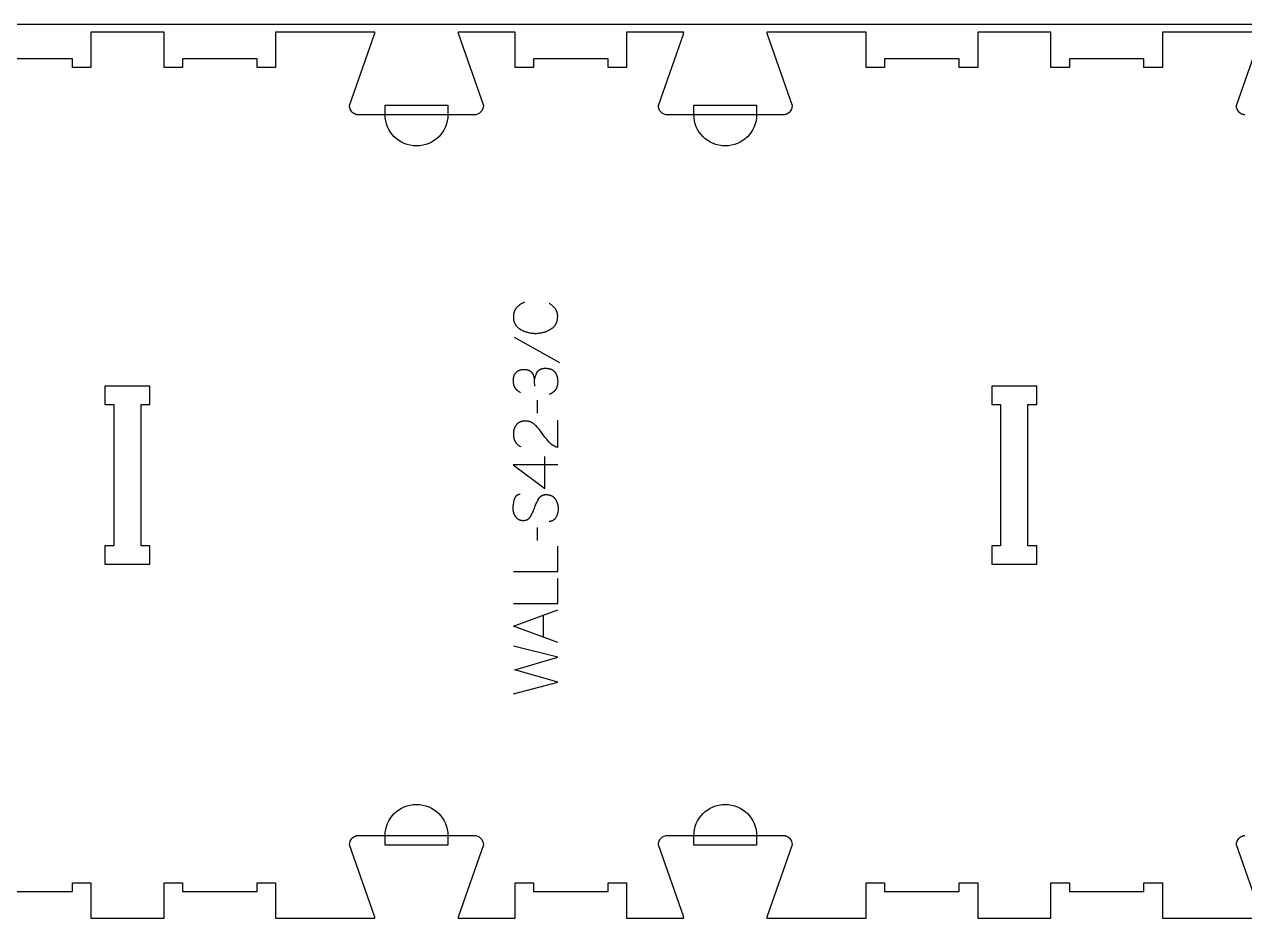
# Model space of a CAD drawing. Extents: x -13885 to -10701, y -19593 to -11999.
# Drawn here: x -12352 to -11527, y -14633 to -14023 of the extents above; entities that cross this region are included whole.
import ezdxf

# ---------------------------------------------------------------- set-up
doc = ezdxf.new("R2010")
doc.units = 0
for name, color, linetype in [('0_SHEET_SPRUCEPLY_2440X122', 1, 'CONTINUOUS'), ('1_ANYTOOL_1MMDEEP_LABELS_S', 2, 'CONTINUOUS'), ('3_ANYTOOL_CUTTHROUGH_INSID', 4, 'CONTINUOUS'), ('4_ANYTOOL_CUTTHROUGH_OUTSI', 5, 'CONTINUOUS'), ('5_ANYTOOL_HALF_MILL_9MM_IN', 3, 'CONTINUOUS')]:
    doc.layers.add(name, color=color, linetype=linetype)

msp = doc.modelspace()

# ---------------------------------------------------------------- linework, layer by layer
at = {"layer": '0_SHEET_SPRUCEPLY_2440X122'}
msp.add_lwpolyline([(-13513.11, -14023.28), (-13513.11, -15243.28), (-11073.11, -15243.28), (-11073.11, -14023.28)], close=True, dxfattribs=at)
at = {"layer": '1_ANYTOOL_1MMDEEP_LABELS_S'}
for points in [[(-12014.16, -14211.33), (-12014.56, -14211.49), (-12014.96, -14211.66), (-12015.34, -14211.84), (-12015.72, -14212.03), (-12016.09, -14212.23), (-12016.44, -14212.44), (-12016.79, -14212.65), (-12017.13, -14212.88), (-12017.47, -14213.12), (-12017.79, -14213.37), (-12018.1, -14213.63), (-12018.41, -14213.9), (-12018.7, -14214.18), (-12018.99, -14214.47), (-12019.27, -14214.77), (-12019.54, -14215.08), (-12019.67, -14215.23), (-12019.8, -14215.39), (-12019.92, -14215.55), (-12020.04, -14215.72), (-12020.15, -14215.89), (-12020.26, -14216.05), (-12020.37, -14216.22), (-12020.47, -14216.4), (-12020.56, -14216.57), (-12020.66, -14216.75), (-12020.75, -14216.93), (-12020.83, -14217.11), (-12020.91, -14217.29), (-12020.99, -14217.48), (-12021.06, -14217.67), (-12021.13, -14217.86), (-12021.19, -14218.05), (-12021.25, -14218.24), (-12021.31, -14218.44), (-12021.36, -14218.64), (-12021.41, -14218.84), (-12021.45, -14219.04), (-12021.49, -14219.24), (-12021.53, -14219.45), (-12021.56, -14219.66), (-12021.59, -14219.87), (-12021.61, -14220.08), (-12021.63, -14220.3), (-12021.64, -14220.52), (-12021.65, -14220.74), (-12021.66, -14220.96), (-12021.66, -14221.18), (-12021.66, -14221.53), (-12021.64, -14221.86), (-12021.62, -14222.19), (-12021.59, -14222.52), (-12021.55, -14222.84), (-12021.5, -14223.16), (-12021.44, -14223.47), (-12021.37, -14223.78), (-12021.29, -14224.08), (-12021.2, -14224.37), (-12021.11, -14224.66), (-12021, -14224.95), (-12020.89, -14225.23), (-12020.83, -14225.36), (-12020.76, -14225.5), (-12020.7, -14225.63), (-12020.63, -14225.77), (-12020.56, -14225.9), (-12020.49, -14226.03), (-12020.41, -14226.16), (-12020.34, -14226.29), (-12020.26, -14226.42), (-12020.18, -14226.54), (-12020.09, -14226.67), (-12020.01, -14226.79), (-12019.92, -14226.91), (-12019.83, -14227.03), (-12019.64, -14227.27), (-12019.44, -14227.5), (-12019.24, -14227.72), (-12019.02, -14227.94), (-12018.8, -14228.16), (-12018.56, -14228.37), (-12018.32, -14228.57), (-12018.07, -14228.77), (-12017.81, -14228.97), (-12017.54, -14229.16), (-12017.26, -14229.34), (-12016.97, -14229.52), (-12016.38, -14229.86), (-12015.78, -14230.18), (-12015.18, -14230.47), (-12014.56, -14230.75), (-12013.94, -14231), (-12013.32, -14231.23), (-12012.69, -14231.44), (-12012.04, -14231.62), (-12011.4, -14231.79), (-12010.74, -14231.93), (-12010.08, -14232.05), (-12009.41, -14232.15), (-12008.73, -14232.23), (-12008.05, -14232.28), (-12007.36, -14232.31), (-12006.66, -14232.33), (-12005.96, -14232.31), (-12005.27, -14232.28), (-12004.59, -14232.22), (-12003.91, -14232.15), (-12003.24, -14232.05), (-12002.58, -14231.92), (-12001.92, -14231.78), (-12001.6, -14231.7), (-12001.28, -14231.61), (-12000.96, -14231.52), (-12000.64, -14231.42), (-12000.32, -14231.32), (-12000, -14231.21), (-11999.69, -14231.1), (-11999.38, -14230.98), (-11998.76, -14230.72), (-11998.15, -14230.44), (-11997.54, -14230.14), (-11996.94, -14229.82), (-11996.35, -14229.48), (-11996.06, -14229.29), (-11995.79, -14229.11), (-11995.51, -14228.91), (-11995.25, -14228.72), (-11995, -14228.51), (-11994.76, -14228.3), (-11994.52, -14228.09), (-11994.3, -14227.87), (-11994.09, -14227.64), (-11993.88, -14227.41), (-11993.68, -14227.17), (-11993.59, -14227.05), (-11993.49, -14226.92), (-11993.4, -14226.8), (-11993.32, -14226.67), (-11993.23, -14226.55), (-11993.15, -14226.42), (-11993.06, -14226.29), (-11992.99, -14226.16), (-11992.91, -14226.03), (-11992.83, -14225.89), (-11992.76, -14225.76), (-11992.69, -14225.62), (-11992.56, -14225.34), (-11992.44, -14225.06), (-11992.32, -14224.77), (-11992.22, -14224.47), (-11992.12, -14224.17), (-11992.03, -14223.86), (-11991.95, -14223.55), (-11991.89, -14223.23), (-11991.83, -14222.91), (-11991.78, -14222.58), (-11991.73, -14222.24), (-11991.7, -14221.9), (-11991.68, -14221.55), (-11991.67, -14221.2), (-11991.66, -14220.84), (-11991.67, -14220.46), (-11991.69, -14220.08), (-11991.7, -14219.9), (-11991.72, -14219.72), (-11991.74, -14219.53), (-11991.76, -14219.36), (-11991.79, -14219.18), (-11991.82, -14219), (-11991.85, -14218.83), (-11991.89, -14218.66), (-11991.93, -14218.49), (-11991.97, -14218.32), (-11992.02, -14218.15), (-11992.07, -14217.99), (-11992.12, -14217.83), (-11992.18, -14217.67), (-11992.23, -14217.51), (-11992.3, -14217.35), (-11992.36, -14217.2), (-11992.43, -14217.04), (-11992.5, -14216.89), (-11992.58, -14216.74), (-11992.65, -14216.59), (-11992.74, -14216.45), (-11992.82, -14216.3), (-11992.91, -14216.16), (-11993, -14216.02), (-11993.09, -14215.88), (-11993.19, -14215.75), (-11993.29, -14215.61), (-11993.5, -14215.35), (-11993.71, -14215.09), (-11993.93, -14214.83), (-11994.16, -14214.58), (-11994.4, -14214.34), (-11994.64, -14214.1), (-11994.89, -14213.87), (-11995.15, -14213.64), (-11995.42, -14213.42), (-11995.69, -14213.2), (-11995.97, -14212.99), (-11996.26, -14212.78), (-11996.56, -14212.58), (-11996.86, -14212.39), (-11997.17, -14212.2), (-11997.49, -14212.01)], [(-12021.19, -14234.94), (-11990.42, -14252.13)], [(-12016.73, -14272.48), (-12017.04, -14272.32), (-12017.33, -14272.16), (-12017.61, -14271.99), (-12017.89, -14271.81), (-12018.15, -14271.63), (-12018.41, -14271.44), (-12018.65, -14271.24), (-12018.77, -14271.14), (-12018.89, -14271.04), (-12019, -14270.93), (-12019.11, -14270.83), (-12019.22, -14270.72), (-12019.33, -14270.61), (-12019.44, -14270.5), (-12019.54, -14270.39), (-12019.64, -14270.28), (-12019.74, -14270.17), (-12019.83, -14270.05), (-12019.92, -14269.93), (-12020.01, -14269.81), (-12020.1, -14269.69), (-12020.19, -14269.57), (-12020.27, -14269.45), (-12020.35, -14269.32), (-12020.43, -14269.19), (-12020.5, -14269.06), (-12020.58, -14268.93), (-12020.65, -14268.8), (-12020.72, -14268.67), (-12020.78, -14268.53), (-12020.85, -14268.4), (-12020.91, -14268.26), (-12020.97, -14268.12), (-12021.02, -14267.98), (-12021.08, -14267.84), (-12021.13, -14267.69), (-12021.18, -14267.55), (-12021.23, -14267.4), (-12021.27, -14267.25), (-12021.35, -14266.95), (-12021.42, -14266.64), (-12021.49, -14266.32), (-12021.54, -14266), (-12021.58, -14265.67), (-12021.62, -14265.34), (-12021.64, -14265), (-12021.66, -14264.65), (-12021.66, -14264.3), (-12021.66, -14264.09), (-12021.65, -14263.88), (-12021.64, -14263.67), (-12021.63, -14263.47), (-12021.61, -14263.27), (-12021.59, -14263.07), (-12021.57, -14262.88), (-12021.54, -14262.68), (-12021.51, -14262.49), (-12021.48, -14262.3), (-12021.44, -14262.12), (-12021.4, -14261.94), (-12021.35, -14261.75), (-12021.3, -14261.58), (-12021.25, -14261.4), (-12021.19, -14261.23), (-12021.13, -14261.06), (-12021.06, -14260.89), (-12021, -14260.72), (-12020.92, -14260.56), (-12020.85, -14260.4), (-12020.77, -14260.24), (-12020.69, -14260.08), (-12020.6, -14259.93), (-12020.51, -14259.78), (-12020.42, -14259.63), (-12020.32, -14259.48), (-12020.22, -14259.34), (-12020.11, -14259.2), (-12020, -14259.06), (-12019.89, -14258.92), (-12019.78, -14258.79), (-12019.66, -14258.66), (-12019.53, -14258.53), (-12019.41, -14258.41), (-12019.28, -14258.29), (-12019.15, -14258.18), (-12019.01, -14258.07), (-12018.87, -14257.96), (-12018.73, -14257.86), (-12018.59, -14257.77), (-12018.44, -14257.67), (-12018.29, -14257.59), (-12018.14, -14257.5), (-12017.98, -14257.42), (-12017.82, -14257.35), (-12017.66, -14257.28), (-12017.49, -14257.21), (-12017.32, -14257.15), (-12017.15, -14257.09), (-12016.98, -14257.03), (-12016.8, -14256.98), (-12016.62, -14256.94), (-12016.43, -14256.9), (-12016.25, -14256.86), (-12016.05, -14256.82), (-12015.86, -14256.8), (-12015.66, -14256.77), (-12015.46, -14256.75), (-12015.26, -14256.73), (-12015.05, -14256.72), (-12014.85, -14256.71), (-12014.63, -14256.71), (-12014.07, -14256.72), (-12013.74, -14256.73), (-12013.42, -14256.75), (-12013.11, -14256.78), (-12012.81, -14256.82), (-12012.66, -14256.85), (-12012.52, -14256.87), (-12012.37, -14256.9), (-12012.23, -14256.93), (-12012.1, -14256.97), (-12011.96, -14257), (-12011.83, -14257.04), (-12011.7, -14257.08), (-12011.58, -14257.12), (-12011.45, -14257.16), (-12011.33, -14257.21), (-12011.22, -14257.26), (-12011.1, -14257.31), (-12010.99, -14257.36), (-12010.88, -14257.42), (-12010.77, -14257.47), (-12010.66, -14257.53), (-12010.56, -14257.6), (-12010.46, -14257.66), (-12010.36, -14257.73), (-12010.27, -14257.8), (-12010.17, -14257.87), (-12010, -14258.01), (-12009.82, -14258.17), (-12009.66, -14258.32), (-12009.5, -14258.48), (-12009.42, -14258.56), (-12009.35, -14258.65), (-12009.27, -14258.73), (-12009.2, -14258.81), (-12009.13, -14258.9), (-12009.06, -14258.99), (-12009, -14259.08), (-12008.93, -14259.16), (-12008.87, -14259.25), (-12008.81, -14259.35), (-12008.75, -14259.44), (-12008.69, -14259.53), (-12008.63, -14259.63), (-12008.58, -14259.72), (-12008.52, -14259.82), (-12008.47, -14259.92), (-12008.42, -14260.02), (-12008.37, -14260.12), (-12008.33, -14260.22), (-12008.28, -14260.32), (-12008.24, -14260.42), (-12008.2, -14260.53), (-12008.12, -14260.74), (-12008.05, -14260.95), (-12007.98, -14261.17), (-12007.91, -14261.39), (-12007.85, -14261.61), (-12007.8, -14261.84), (-12007.75, -14262.06), (-12007.7, -14262.29), (-12007.66, -14262.52), (-12007.62, -14262.76), (-12007.59, -14262.99), (-12007.56, -14263.23), (-12007.53, -14263.47), (-12007.51, -14263.71), (-12007.49, -14263.95), (-12007.48, -14264.2), (-12007.47, -14264.45), (-12007.43, -14268.15)], [(-12007.43, -14265.37), (-12007.41, -14264.93), (-12007.37, -14264.5), (-12007.32, -14264.07), (-12007.26, -14263.65), (-12007.19, -14263.23), (-12007.11, -14262.81), (-12007.02, -14262.4), (-12006.91, -14261.99), (-12006.8, -14261.59), (-12006.67, -14261.19), (-12006.54, -14260.8), (-12006.39, -14260.41), (-12006.23, -14260.03), (-12006.07, -14259.64), (-12005.89, -14259.27), (-12005.7, -14258.9), (-12005.6, -14258.71), (-12005.49, -14258.54), (-12005.44, -14258.45), (-12005.38, -14258.37), (-12005.32, -14258.28), (-12005.27, -14258.2), (-12005.21, -14258.12), (-12005.15, -14258.04), (-12005.09, -14257.97), (-12005.02, -14257.89), (-12004.96, -14257.82), (-12004.89, -14257.74), (-12004.83, -14257.67), (-12004.76, -14257.6), (-12004.69, -14257.53), (-12004.62, -14257.47), (-12004.55, -14257.4), (-12004.48, -14257.34), (-12004.4, -14257.27), (-12004.33, -14257.21), (-12004.25, -14257.15), (-12004.18, -14257.09), (-12004.1, -14257.04), (-12004.02, -14256.98), (-12003.94, -14256.93), (-12003.86, -14256.88), (-12003.77, -14256.82), (-12003.69, -14256.77), (-12003.6, -14256.73), (-12003.52, -14256.68), (-12003.43, -14256.63), (-12003.34, -14256.59), (-12003.25, -14256.55), (-12003.16, -14256.51), (-12003.06, -14256.47), (-12002.97, -14256.43), (-12002.78, -14256.36), (-12002.58, -14256.29), (-12002.38, -14256.23), (-12002.17, -14256.17), (-12001.96, -14256.12), (-12001.75, -14256.08), (-12001.53, -14256.04), (-12001.3, -14256.01), (-12001.07, -14255.99), (-12000.84, -14255.97), (-12000.6, -14255.95), (-12000.35, -14255.94), (-12000.1, -14255.94), (-11999.82, -14255.94), (-11999.55, -14255.95), (-11999.28, -14255.96), (-11999.02, -14255.98), (-11998.76, -14256), (-11998.5, -14256.03), (-11998.26, -14256.06), (-11998.01, -14256.09), (-11997.77, -14256.14), (-11997.54, -14256.18), (-11997.31, -14256.23), (-11997.08, -14256.29), (-11996.86, -14256.35), (-11996.65, -14256.42), (-11996.44, -14256.49), (-11996.24, -14256.56), (-11996.04, -14256.64), (-11995.84, -14256.73), (-11995.65, -14256.82), (-11995.47, -14256.91), (-11995.29, -14257.01), (-11995.11, -14257.11), (-11994.94, -14257.22), (-11994.78, -14257.34), (-11994.62, -14257.46), (-11994.46, -14257.58), (-11994.31, -14257.71), (-11994.24, -14257.78), (-11994.16, -14257.84), (-11994.09, -14257.91), (-11994.02, -14257.98), (-11993.96, -14258.05), (-11993.89, -14258.12), (-11993.82, -14258.2), (-11993.76, -14258.27), (-11993.63, -14258.43), (-11993.51, -14258.58), (-11993.39, -14258.74), (-11993.28, -14258.91), (-11993.17, -14259.07), (-11993.06, -14259.25), (-11992.96, -14259.42), (-11992.86, -14259.6), (-11992.77, -14259.78), (-11992.68, -14259.97), (-11992.59, -14260.15), (-11992.51, -14260.35), (-11992.43, -14260.54), (-11992.36, -14260.74), (-11992.28, -14260.94), (-11992.22, -14261.15), (-11992.15, -14261.36), (-11992.09, -14261.57), (-11992.04, -14261.79), (-11991.99, -14262.01), (-11991.94, -14262.24), (-11991.89, -14262.46), (-11991.85, -14262.69), (-11991.82, -14262.93), (-11991.78, -14263.17), (-11991.73, -14263.65), (-11991.69, -14264.15), (-11991.67, -14264.67), (-11991.66, -14265.2), (-11991.67, -14265.58), (-11991.68, -14265.95), (-11991.71, -14266.32), (-11991.75, -14266.68), (-11991.8, -14267.03), (-11991.83, -14267.2), (-11991.86, -14267.37), (-11991.9, -14267.54), (-11991.93, -14267.71), (-11991.97, -14267.87), (-11992.02, -14268.04), (-11992.06, -14268.2), (-11992.11, -14268.36), (-11992.16, -14268.51), (-11992.22, -14268.67), (-11992.27, -14268.82), (-11992.33, -14268.97), (-11992.4, -14269.12), (-11992.46, -14269.27), (-11992.53, -14269.42), (-11992.6, -14269.56), (-11992.68, -14269.7), (-11992.75, -14269.84), (-11992.83, -14269.98), (-11992.91, -14270.12), (-11993, -14270.25), (-11993.09, -14270.38), (-11993.18, -14270.51), (-11993.27, -14270.64), (-11993.37, -14270.77), (-11993.46, -14270.89), (-11993.57, -14271.01), (-11993.67, -14271.14), (-11993.78, -14271.25), (-11993.89, -14271.37), (-11994, -14271.49), (-11994.12, -14271.6), (-11994.23, -14271.71), (-11994.35, -14271.82), (-11994.48, -14271.93), (-11994.61, -14272.03), (-11994.73, -14272.13), (-11994.87, -14272.24), (-11995, -14272.34), (-11995.14, -14272.43), (-11995.28, -14272.53), (-11995.42, -14272.62), (-11995.57, -14272.71), (-11995.72, -14272.8), (-11996.02, -14272.98), (-11996.34, -14273.14), (-11996.67, -14273.3), (-11997.01, -14273.45), (-11997.36, -14273.6)], [(-12005.55, -14277.45), (-12005.46, -14286.24)], [(-11991.7, -14291.17), (-11991.75, -14309.47), (-11992.2, -14309.32), (-11992.43, -14309.24), (-11992.65, -14309.16), (-11992.87, -14309.08), (-11993.09, -14308.99), (-11993.3, -14308.89), (-11993.51, -14308.8), (-11993.72, -14308.7), (-11993.93, -14308.59), (-11994.14, -14308.49), (-11994.34, -14308.38), (-11994.54, -14308.26), (-11994.74, -14308.14), (-11994.93, -14308.02), (-11995.13, -14307.9), (-11995.32, -14307.77), (-11995.51, -14307.64), (-11995.69, -14307.5), (-11995.88, -14307.36), (-11996.06, -14307.22), (-11996.24, -14307.07), (-11996.41, -14306.93), (-11996.59, -14306.77), (-11996.76, -14306.62), (-11996.93, -14306.45), (-11997.1, -14306.29), (-11997.26, -14306.12), (-11997.42, -14305.95), (-11997.58, -14305.78), (-11997.9, -14305.42), (-11999.11, -14303.94), (-12000.3, -14302.45), (-12001.46, -14300.94), (-12002.59, -14299.42), (-12003.15, -14298.66), (-12003.72, -14297.93), (-12004.3, -14297.22), (-12004.88, -14296.53), (-12005.48, -14295.86), (-12006.08, -14295.22), (-12006.69, -14294.6), (-12007.3, -14294), (-12007.46, -14293.85), (-12007.62, -14293.71), (-12007.78, -14293.58), (-12007.94, -14293.44), (-12008.11, -14293.32), (-12008.28, -14293.2), (-12008.45, -14293.08), (-12008.62, -14292.97), (-12008.79, -14292.86), (-12008.97, -14292.75), (-12009.15, -14292.65), (-12009.33, -14292.56), (-12009.51, -14292.47), (-12009.7, -14292.39), (-12009.89, -14292.3), (-12010.08, -14292.23), (-12010.27, -14292.16), (-12010.47, -14292.09), (-12010.66, -14292.03), (-12010.86, -14291.97), (-12011.06, -14291.92), (-12011.27, -14291.87), (-12011.47, -14291.83), (-12011.68, -14291.79), (-12011.89, -14291.75), (-12012.11, -14291.72), (-12012.32, -14291.7), (-12012.54, -14291.68), (-12012.76, -14291.66), (-12012.98, -14291.65), (-12013.21, -14291.64), (-12013.43, -14291.64), (-12013.68, -14291.64), (-12013.93, -14291.65), (-12014.17, -14291.66), (-12014.41, -14291.68), (-12014.64, -14291.7), (-12014.88, -14291.73), (-12015.1, -14291.76), (-12015.33, -14291.8), (-12015.55, -14291.84), (-12015.76, -14291.89), (-12015.97, -14291.94), (-12016.18, -14291.99), (-12016.39, -14292.06), (-12016.59, -14292.12), (-12016.79, -14292.19), (-12016.98, -14292.27), (-12017.17, -14292.35), (-12017.35, -14292.44), (-12017.54, -14292.53), (-12017.71, -14292.63), (-12017.89, -14292.73), (-12018.06, -14292.83), (-12018.23, -14292.95), (-12018.39, -14293.06), (-12018.55, -14293.18), (-12018.71, -14293.31), (-12018.86, -14293.44), (-12019.01, -14293.58), (-12019.15, -14293.72), (-12019.29, -14293.86), (-12019.43, -14294.01), (-12019.56, -14294.17), (-12019.69, -14294.33), (-12019.81, -14294.49), (-12019.94, -14294.65), (-12020.05, -14294.82), (-12020.17, -14294.99), (-12020.27, -14295.16), (-12020.38, -14295.34), (-12020.48, -14295.52), (-12020.58, -14295.7), (-12020.67, -14295.88), (-12020.76, -14296.06), (-12020.84, -14296.25), (-12020.92, -14296.44), (-12021, -14296.63), (-12021.07, -14296.83), (-12021.14, -14297.03), (-12021.2, -14297.23), (-12021.26, -14297.43), (-12021.31, -14297.64), (-12021.37, -14297.85), (-12021.41, -14298.06), (-12021.46, -14298.27), (-12021.49, -14298.49), (-12021.53, -14298.71), (-12021.56, -14298.93), (-12021.59, -14299.15), (-12021.61, -14299.38), (-12021.63, -14299.61), (-12021.64, -14299.84), (-12021.65, -14300.08), (-12021.66, -14300.55), (-12021.66, -14300.92), (-12021.64, -14301.28), (-12021.62, -14301.63), (-12021.58, -14301.98), (-12021.54, -14302.32), (-12021.48, -14302.65), (-12021.42, -14302.98), (-12021.34, -14303.3), (-12021.26, -14303.62), (-12021.21, -14303.77), (-12021.16, -14303.92), (-12021.11, -14304.07), (-12021.06, -14304.22), (-12021, -14304.37), (-12020.94, -14304.52), (-12020.88, -14304.66), (-12020.82, -14304.81), (-12020.75, -14304.95), (-12020.68, -14305.09), (-12020.61, -14305.23), (-12020.54, -14305.36), (-12020.46, -14305.5), (-12020.39, -14305.63), (-12020.3, -14305.76), (-12020.22, -14305.89), (-12020.14, -14306.02), (-12020.05, -14306.15), (-12019.96, -14306.27), (-12019.86, -14306.4), (-12019.77, -14306.52), (-12019.67, -14306.64), (-12019.57, -14306.76), (-12019.46, -14306.88), (-12019.36, -14306.99), (-12019.25, -14307.11), (-12019.14, -14307.22), (-12019.03, -14307.33), (-12018.91, -14307.44), (-12018.79, -14307.54), (-12018.67, -14307.65), (-12018.55, -14307.75), (-12018.29, -14307.96), (-12018.03, -14308.15), (-12017.76, -14308.34), (-12017.47, -14308.53), (-12017.18, -14308.7), (-12016.87, -14308.88), (-12016.56, -14309.04)], [(-11991.66, -14321.38), (-12021.7, -14321.34), (-12000.32, -14337.37)], [(-12000.32, -14337.37), (-12000.32, -14315.6)], [(-12017.07, -14341.4), (-12017.26, -14341.4), (-12017.36, -14341.4), (-12017.45, -14341.41), (-12017.54, -14341.42), (-12017.63, -14341.43), (-12017.72, -14341.44), (-12017.8, -14341.45), (-12017.89, -14341.46), (-12017.97, -14341.48), (-12018.06, -14341.49), (-12018.14, -14341.51), (-12018.22, -14341.53), (-12018.31, -14341.55), (-12018.39, -14341.58), (-12018.47, -14341.6), (-12018.54, -14341.63), (-12018.62, -14341.66), (-12018.7, -14341.69), (-12018.77, -14341.72), (-12018.85, -14341.75), (-12018.92, -14341.78), (-12018.99, -14341.82), (-12019.06, -14341.86), (-12019.13, -14341.9), (-12019.2, -14341.94), (-12019.27, -14341.98), (-12019.34, -14342.02), (-12019.4, -14342.07), (-12019.47, -14342.12), (-12019.53, -14342.17), (-12019.59, -14342.22), (-12019.65, -14342.27), (-12019.72, -14342.32), (-12019.78, -14342.38), (-12019.83, -14342.43), (-12019.89, -14342.49), (-12019.95, -14342.55), (-12020, -14342.61), (-12020.06, -14342.68), (-12020.11, -14342.74), (-12020.16, -14342.81), (-12020.22, -14342.88), (-12020.27, -14342.95), (-12020.32, -14343.02), (-12020.36, -14343.09), (-12020.41, -14343.16), (-12020.46, -14343.24), (-12020.5, -14343.32), (-12020.55, -14343.4), (-12020.59, -14343.48), (-12020.63, -14343.56), (-12020.71, -14343.73), (-12020.79, -14343.91), (-12020.87, -14344.09), (-12020.93, -14344.28), (-12021, -14344.47), (-12021.06, -14344.68), (-12021.28, -14345.49), (-12021.47, -14346.29), (-12021.64, -14347.07), (-12021.77, -14347.84), (-12021.82, -14348.22), (-12021.87, -14348.6), (-12021.91, -14348.97), (-12021.94, -14349.34), (-12021.97, -14349.71), (-12021.99, -14350.07), (-12022, -14350.43), (-12022, -14350.78), (-12022, -14350.98), (-12022, -14351.17), (-12021.99, -14351.36), (-12021.98, -14351.55), (-12021.96, -14351.74), (-12021.94, -14351.93), (-12021.92, -14352.12), (-12021.89, -14352.31), (-12021.86, -14352.49), (-12021.83, -14352.67), (-12021.79, -14352.86), (-12021.75, -14353.04), (-12021.7, -14353.22), (-12021.65, -14353.4), (-12021.6, -14353.57), (-12021.55, -14353.75), (-12021.49, -14353.92), (-12021.43, -14354.1), (-12021.36, -14354.27), (-12021.29, -14354.44), (-12021.22, -14354.61), (-12021.14, -14354.78), (-12021.06, -14354.95), (-12020.98, -14355.11), (-12020.89, -14355.28), (-12020.8, -14355.44), (-12020.71, -14355.6), (-12020.61, -14355.77), (-12020.51, -14355.92), (-12020.4, -14356.08), (-12020.29, -14356.24), (-12020.18, -14356.4), (-12020.07, -14356.55), (-12019.95, -14356.7), (-12019.83, -14356.84), (-12019.7, -14356.98), (-12019.57, -14357.11), (-12019.44, -14357.24), (-12019.31, -14357.37), (-12019.17, -14357.48), (-12019.03, -14357.6), (-12018.89, -14357.71), (-12018.75, -14357.81), (-12018.6, -14357.91), (-12018.44, -14358.01), (-12018.29, -14358.1), (-12018.13, -14358.18), (-12017.97, -14358.26), (-12017.81, -14358.34), (-12017.64, -14358.41), (-12017.47, -14358.47), (-12017.29, -14358.53), (-12017.12, -14358.59), (-12016.94, -14358.64), (-12016.76, -14358.69), (-12016.57, -14358.73), (-12016.38, -14358.76), (-12016.19, -14358.79), (-12015.99, -14358.82), (-12015.8, -14358.84), (-12015.6, -14358.86), (-12015.39, -14358.87), (-12015.19, -14358.88), (-12014.97, -14358.88), (-12014.76, -14358.88), (-12014.55, -14358.87), (-12014.34, -14358.86), (-12014.14, -14358.84), (-12013.94, -14358.81), (-12013.74, -14358.78), (-12013.55, -14358.75), (-12013.36, -14358.71), (-12013.17, -14358.66), (-12012.99, -14358.61), (-12012.81, -14358.55), (-12012.64, -14358.48), (-12012.55, -14358.45), (-12012.47, -14358.42), (-12012.38, -14358.38), (-12012.3, -14358.34), (-12012.22, -14358.3), (-12012.13, -14358.26), (-12012.05, -14358.22), (-12011.97, -14358.18), (-12011.9, -14358.13), (-12011.82, -14358.08), (-12011.74, -14358.04), (-12011.67, -14357.99), (-12011.59, -14357.94), (-12011.52, -14357.89), (-12011.44, -14357.83), (-12011.37, -14357.78), (-12011.3, -14357.72), (-12011.23, -14357.66), (-12011.16, -14357.61), (-12011.09, -14357.55), (-12011.03, -14357.48), (-12010.96, -14357.42), (-12010.89, -14357.36), (-12010.83, -14357.29), (-12010.7, -14357.16), (-12010.58, -14357.01), (-12010.46, -14356.87), (-12010.34, -14356.72), (-12010.23, -14356.56), (-12010.12, -14356.4), (-12010.02, -14356.23), (-12009.92, -14356.05), (-12009.53, -14355.34), (-12009.15, -14354.61), (-12008.78, -14353.86), (-12008.42, -14353.1), (-12008.08, -14352.32), (-12007.74, -14351.52), (-12007.42, -14350.71), (-12007.11, -14349.88), (-12006.8, -14349.06), (-12006.47, -14348.25), (-12006.13, -14347.47), (-12005.77, -14346.7), (-12005.39, -14345.95), (-12005, -14345.23), (-12004.6, -14344.52), (-12004.17, -14343.84), (-12004.07, -14343.67), (-12003.95, -14343.51), (-12003.84, -14343.36), (-12003.78, -14343.28), (-12003.71, -14343.21), (-12003.65, -14343.14), (-12003.59, -14343.07), (-12003.53, -14343), (-12003.46, -14342.93), (-12003.4, -14342.87), (-12003.33, -14342.8), (-12003.26, -14342.74), (-12003.19, -14342.68), (-12003.12, -14342.62), (-12003.05, -14342.56), (-12002.98, -14342.5), (-12002.91, -14342.44), (-12002.83, -14342.39), (-12002.76, -14342.34), (-12002.68, -14342.29), (-12002.61, -14342.24), (-12002.53, -14342.19), (-12002.45, -14342.14), (-12002.37, -14342.1), (-12002.29, -14342.05), (-12002.21, -14342.01), (-12002.13, -14341.97), (-12002.04, -14341.93), (-12001.96, -14341.89), (-12001.87, -14341.85), (-12001.79, -14341.82), (-12001.7, -14341.78), (-12001.61, -14341.75), (-12001.52, -14341.72), (-12001.43, -14341.69), (-12001.34, -14341.66), (-12001.25, -14341.64), (-12001.06, -14341.59), (-12000.87, -14341.54), (-12000.67, -14341.51), (-12000.47, -14341.48), (-12000.27, -14341.45), (-12000.06, -14341.43), (-11999.85, -14341.42), (-11999.63, -14341.41), (-11999.41, -14341.41), (-11999.19, -14341.41), (-11998.96, -14341.42), (-11998.73, -14341.44), (-11998.5, -14341.46), (-11998.27, -14341.49), (-11998.05, -14341.52), (-11997.83, -14341.55), (-11997.61, -14341.6), (-11997.4, -14341.64), (-11997.19, -14341.69), (-11996.99, -14341.75), (-11996.79, -14341.81), (-11996.59, -14341.88), (-11996.39, -14341.95), (-11996.2, -14342.03), (-11996.02, -14342.11), (-11995.83, -14342.19), (-11995.66, -14342.29), (-11995.48, -14342.38), (-11995.31, -14342.48), (-11995.14, -14342.59), (-11994.98, -14342.7), (-11994.82, -14342.82), (-11994.66, -14342.94), (-11994.51, -14343.07), (-11994.36, -14343.2), (-11994.21, -14343.34), (-11994.07, -14343.48), (-11993.93, -14343.62), (-11993.8, -14343.78), (-11993.67, -14343.93), (-11993.54, -14344.09), (-11993.42, -14344.26), (-11993.3, -14344.43), (-11993.18, -14344.61), (-11992.96, -14344.97), (-11992.75, -14345.34), (-11992.56, -14345.7), (-11992.38, -14346.07), (-11992.22, -14346.45), (-11992.07, -14346.83), (-11992, -14347.02), (-11991.93, -14347.21), (-11991.87, -14347.4), (-11991.81, -14347.59), (-11991.75, -14347.79), (-11991.7, -14347.98), (-11991.65, -14348.18), (-11991.6, -14348.38), (-11991.56, -14348.57), (-11991.52, -14348.77), (-11991.48, -14348.97), (-11991.45, -14349.17), (-11991.42, -14349.37), (-11991.4, -14349.57), (-11991.36, -14349.98), (-11991.33, -14350.39), (-11991.32, -14350.8), (-11991.32, -14351.22), (-11991.33, -14351.62), (-11991.36, -14352.03), (-11991.4, -14352.43), (-11991.45, -14352.82), (-11991.51, -14353.21), (-11991.59, -14353.6), (-11991.68, -14353.98), (-11991.78, -14354.36), (-11991.9, -14354.73), (-11992.03, -14355.1), (-11992.17, -14355.46), (-11992.32, -14355.82), (-11992.49, -14356.17), (-11992.67, -14356.52), (-11992.86, -14356.87), (-11992.96, -14357.04), (-11993.06, -14357.2), (-11993.17, -14357.36), (-11993.28, -14357.51), (-11993.39, -14357.66), (-11993.51, -14357.8), (-11993.63, -14357.94), (-11993.75, -14358.07), (-11993.87, -14358.19), (-11994, -14358.31), (-11994.13, -14358.43), (-11994.26, -14358.54), (-11994.33, -14358.59), (-11994.4, -14358.64), (-11994.47, -14358.69), (-11994.54, -14358.74), (-11994.61, -14358.79), (-11994.68, -14358.84), (-11994.75, -14358.88), (-11994.82, -14358.93), (-11994.89, -14358.97), (-11994.97, -14359.01), (-11995.04, -14359.05), (-11995.12, -14359.09), (-11995.2, -14359.12), (-11995.27, -14359.16), (-11995.35, -14359.19), (-11995.43, -14359.23), (-11995.51, -14359.26), (-11995.59, -14359.29), (-11995.67, -14359.32), (-11995.75, -14359.34), (-11995.92, -14359.39), (-11996.08, -14359.44), (-11996.25, -14359.48), (-11996.43, -14359.51), (-11996.6, -14359.54), (-11996.78, -14359.57), (-11996.97, -14359.59), (-11997.15, -14359.6), (-11997.34, -14359.61), (-11997.53, -14359.61)], [(-12005.55, -14363.64), (-12005.46, -14372.43)], [(-12021.66, -14393.38), (-11991.66, -14393.38), (-11991.66, -14376.28)], [(-12021.66, -14415.2), (-11991.66, -14415.2), (-11991.66, -14398.1)], [(-11991.66, -14441.43), (-12021.66, -14430.54), (-11991.66, -14419.48)], [(-12001.22, -14437.95), (-12001.22, -14423.04)], [(-12021.66, -14476.14), (-11991.66, -14468.43), (-12020.76, -14459.98), (-11991.66, -14451.5), (-12021.66, -14444)]]:
    msp.add_lwpolyline(points, dxfattribs=at)
at = {"layer": '3_ANYTOOL_CUTTHROUGH_INSID', "color": 4}
for points in [[(-12297.74, -14388.53), (-12267.49, -14388.53), (-12267.49, -14376.03), (-12273.49, -14376.03), (-12273.49, -14280.53), (-12267.49, -14280.53), (-12267.49, -14268.03), (-12297.99, -14268.03), (-12297.99, -14280.53), (-12291.99, -14280.53), (-12291.99, -14376.03), (-12297.99, -14376.03), (-12297.99, -14388.53)], [(-11697.74, -14388.53), (-11667.49, -14388.53), (-11667.49, -14376.03), (-11673.49, -14376.03), (-11673.49, -14280.53), (-11667.49, -14280.53), (-11667.49, -14268.03), (-11697.99, -14268.03), (-11697.99, -14280.53), (-11691.99, -14280.53), (-11691.99, -14376.03), (-11697.99, -14376.03), (-11697.99, -14388.53)]]:
    msp.add_lwpolyline(points, close=True, dxfattribs=at)
at = {"layer": '4_ANYTOOL_CUTTHROUGH_OUTSI', "color": 5}
for points in [[(-11515.3, -14028.53), (-11582.49, -14028.53), (-11582.49, -14052.53), (-11594.99, -14052.53), (-11594.99, -14046.53), (-11645.49, -14046.53), (-11645.49, -14052.53), (-11657.99, -14052.53), (-11657.99, -14028.53), (-11707.49, -14028.53), (-11707.49, -14052.53), (-11719.99, -14052.53), (-11719.99, -14046.53), (-11770.49, -14046.53), (-11770.49, -14052.53), (-11782.99, -14052.53), (-11782.99, -14028.53), (-11832.74, -14028.53), (-11850.18, -14028.53), (-11850.18, -14028.53, 0.061485), (-11849.95, -14029.92), (-11833.05, -14078.2), (-11833.04, -14078.24), (-11833.04, -14078.28), (-11833.04, -14078.28, -0.198912), (-11834.87, -14082.7), (-11834.98, -14082.81), (-11835.09, -14082.91), (-11835.2, -14083.01), (-11835.31, -14083.11), (-11835.43, -14083.2), (-11835.55, -14083.3), (-11835.68, -14083.39), (-11835.81, -14083.47), (-11835.93, -14083.56), (-11836.07, -14083.64), (-11836.2, -14083.72), (-11836.33, -14083.79), (-11836.47, -14083.86), (-11836.61, -14083.93), (-11836.75, -14084), (-11836.9, -14084.06), (-11837.04, -14084.11), (-11837.19, -14084.17), (-11837.33, -14084.22), (-11837.48, -14084.27), (-11837.63, -14084.31), (-11837.78, -14084.35), (-11837.93, -14084.38), (-11838.08, -14084.41), (-11838.23, -14084.44), (-11838.38, -14084.47), (-11838.53, -14084.49), (-11838.69, -14084.5), (-11838.84, -14084.52), (-11838.99, -14084.52), (-11839.14, -14084.53), (-11839.29, -14084.53), (-11917.29, -14084.53, -0.414214), (-11923.54, -14078.28), (-11923.54, -14078.24), (-11923.52, -14078.2), (-11906.63, -14029.92), (-11906.63, -14029.92, 0.061485), (-11906.39, -14028.53), (-11944.99, -14028.53), (-11944.99, -14052.53), (-11957.49, -14052.53), (-11957.49, -14046.53), (-12007.99, -14046.53), (-12007.99, -14052.53), (-12020.49, -14052.53), (-12020.49, -14028.53), (-12059.09, -14028.53), (-12059.09, -14028.53, 0.061485), (-12058.85, -14029.92), (-12041.96, -14078.2), (-12041.94, -14078.24), (-12041.94, -14078.28), (-12041.94, -14078.28, -0.414214), (-12048.19, -14084.53), (-12126.19, -14084.53), (-12126.34, -14084.53), (-12126.49, -14084.52), (-12126.64, -14084.52), (-12126.8, -14084.5), (-12126.95, -14084.49), (-12127.1, -14084.47), (-12127.25, -14084.44), (-12127.4, -14084.41), (-12127.55, -14084.38), (-12127.7, -14084.35), (-12127.85, -14084.31), (-12128, -14084.27), (-12128.15, -14084.22), (-12128.3, -14084.17), (-12128.44, -14084.11), (-12128.59, -14084.06), (-12128.73, -14084), (-12128.87, -14083.93), (-12129.01, -14083.86), (-12129.15, -14083.79), (-12129.28, -14083.72), (-12129.42, -14083.64), (-12129.55, -14083.56), (-12129.68, -14083.47), (-12129.8, -14083.39), (-12129.93, -14083.3), (-12130.05, -14083.2), (-12130.17, -14083.11), (-12130.28, -14083.01), (-12130.4, -14082.91), (-12130.51, -14082.81), (-12130.61, -14082.7, -0.198912), (-12132.44, -14078.28), (-12132.44, -14078.24), (-12132.43, -14078.2), (-12115.53, -14029.92), (-12115.53, -14029.92, 0.061485), (-12115.3, -14028.53), (-12132.74, -14028.53), (-12182.49, -14028.53), (-12182.49, -14052.53), (-12194.99, -14052.53), (-12194.99, -14046.53), (-12245.49, -14046.53), (-12245.49, -14052.53), (-12257.99, -14052.53), (-12257.99, -14028.53), (-12307.49, -14028.53), (-12307.49, -14052.53), (-12319.99, -14052.53), (-12319.99, -14046.53), (-12370.49, -14046.53)], [(-11526.8, -14084.5), (-11526.95, -14084.49), (-11527.1, -14084.47), (-11527.25, -14084.44), (-11527.4, -14084.41), (-11527.55, -14084.38), (-11527.7, -14084.35), (-11527.85, -14084.31), (-11528, -14084.27), (-11528.15, -14084.22), (-11528.3, -14084.17), (-11528.44, -14084.11), (-11528.59, -14084.06), (-11528.73, -14084), (-11528.87, -14083.93), (-11529.01, -14083.86), (-11529.15, -14083.79), (-11529.28, -14083.72), (-11529.42, -14083.64), (-11529.55, -14083.56), (-11529.68, -14083.47), (-11529.8, -14083.39), (-11529.93, -14083.3), (-11530.05, -14083.2), (-11530.17, -14083.11), (-11530.28, -14083.01), (-11530.4, -14082.91), (-11530.51, -14082.81), (-11530.61, -14082.7, -0.198912), (-11532.44, -14078.28), (-11532.44, -14078.24), (-11532.43, -14078.2), (-11515.53, -14029.92)], [(-12370.49, -14610.03), (-12319.99, -14610.03), (-12319.99, -14604.03), (-12307.49, -14604.03), (-12307.49, -14628.03), (-12257.99, -14628.03), (-12257.99, -14604.03), (-12245.49, -14604.03), (-12245.49, -14610.03), (-12194.99, -14610.03), (-12194.99, -14604.03), (-12182.49, -14604.03), (-12182.49, -14628.03), (-12115.3, -14628.03), (-12115.3, -14628.03, 0.061485), (-12115.53, -14626.64), (-12132.43, -14578.36), (-12132.44, -14578.32), (-12132.44, -14578.28), (-12132.44, -14578.28, -0.198912), (-12130.61, -14573.86), (-12130.51, -14573.76), (-12130.4, -14573.66), (-12130.28, -14573.56), (-12130.17, -14573.46), (-12130.05, -14573.36), (-12129.93, -14573.27), (-12129.8, -14573.18), (-12129.68, -14573.09), (-12129.55, -14573.01), (-12129.42, -14572.93), (-12129.28, -14572.85), (-12129.15, -14572.77), (-12129.01, -14572.7), (-12128.87, -14572.63), (-12128.73, -14572.57), (-12128.59, -14572.51), (-12128.44, -14572.45), (-12128.3, -14572.4), (-12128.15, -14572.35), (-12128, -14572.3), (-12127.85, -14572.26), (-12127.7, -14572.22), (-12127.55, -14572.18), (-12127.4, -14572.15), (-12127.25, -14572.12), (-12127.1, -14572.1), (-12126.95, -14572.08), (-12126.8, -14572.06), (-12126.64, -14572.05), (-12126.49, -14572.04), (-12126.34, -14572.03), (-12126.19, -14572.03), (-12048.19, -14572.03, -0.414214), (-12041.94, -14578.28), (-12041.94, -14578.32), (-12041.96, -14578.36), (-12058.85, -14626.64), (-12058.85, -14626.64, 0.061485), (-12059.09, -14628.03), (-12020.49, -14628.03), (-12020.49, -14604.03), (-12007.99, -14604.03), (-12007.99, -14610.03), (-11957.49, -14610.03), (-11957.49, -14604.03), (-11944.99, -14604.03), (-11944.99, -14628.03), (-11906.39, -14628.03), (-11906.39, -14628.03, 0.061485), (-11906.63, -14626.64), (-11923.52, -14578.36), (-11923.54, -14578.32), (-11923.54, -14578.28), (-11923.54, -14578.28, -0.414214), (-11917.29, -14572.03), (-11839.29, -14572.03), (-11839.14, -14572.03), (-11838.99, -14572.04), (-11838.84, -14572.05), (-11838.69, -14572.06), (-11838.53, -14572.08), (-11838.38, -14572.1), (-11838.23, -14572.12), (-11838.08, -14572.15), (-11837.93, -14572.18), (-11837.78, -14572.22), (-11837.63, -14572.26), (-11837.48, -14572.3), (-11837.33, -14572.35), (-11837.19, -14572.4), (-11837.04, -14572.45), (-11836.9, -14572.51), (-11836.75, -14572.57), (-11836.61, -14572.63), (-11836.47, -14572.7), (-11836.33, -14572.77), (-11836.2, -14572.85), (-11836.07, -14572.93), (-11835.93, -14573.01), (-11835.81, -14573.09), (-11835.68, -14573.18), (-11835.55, -14573.27), (-11835.43, -14573.36), (-11835.31, -14573.46), (-11835.2, -14573.56), (-11835.09, -14573.66), (-11834.98, -14573.76), (-11834.87, -14573.86, -0.198912), (-11833.04, -14578.28), (-11833.04, -14578.32), (-11833.05, -14578.36), (-11849.95, -14626.64), (-11849.95, -14626.64, 0.061485), (-11850.18, -14628.03), (-11782.99, -14628.03), (-11782.99, -14604.03), (-11770.49, -14604.03), (-11770.49, -14610.03), (-11719.99, -14610.03), (-11719.99, -14604.03), (-11707.49, -14604.03), (-11707.49, -14628.03), (-11657.99, -14628.03), (-11657.99, -14604.03), (-11645.49, -14604.03), (-11645.49, -14610.03), (-11594.99, -14610.03), (-11594.99, -14604.03), (-11582.49, -14604.03), (-11582.49, -14628.03), (-11532.74, -14628.03), (-11515.3, -14628.03)], [(-11515.53, -14626.64), (-11532.43, -14578.36), (-11532.44, -14578.32), (-11532.44, -14578.28), (-11532.44, -14578.28, -0.198912), (-11530.61, -14573.86), (-11530.51, -14573.76), (-11530.4, -14573.66), (-11530.28, -14573.56), (-11530.17, -14573.46), (-11530.05, -14573.36), (-11529.93, -14573.27), (-11529.8, -14573.18), (-11529.68, -14573.09), (-11529.55, -14573.01), (-11529.42, -14572.93), (-11529.28, -14572.85), (-11529.15, -14572.77), (-11529.01, -14572.7), (-11528.87, -14572.63), (-11528.73, -14572.57), (-11528.59, -14572.51), (-11528.44, -14572.45), (-11528.3, -14572.4), (-11528.15, -14572.35), (-11528, -14572.3), (-11527.85, -14572.26), (-11527.7, -14572.22), (-11527.55, -14572.18), (-11527.4, -14572.15), (-11527.25, -14572.12), (-11527.1, -14572.1), (-11526.95, -14572.08), (-11526.8, -14572.06)]]:
    msp.add_lwpolyline(points, format="xyb", dxfattribs=at)
at = {"layer": '5_ANYTOOL_HALF_MILL_9MM_IN', "color": 3}
for points in [[(-12065.94, -14084.28, -1), (-12108.44, -14084.28), (-12108.44, -14084.03), (-12108.44, -14078.03), (-12065.94, -14078.03), (-12065.94, -14084.03), (-12065.94, -14084.28)], [(-11857.04, -14084.28, -1), (-11899.54, -14084.28), (-11899.54, -14084.03), (-11899.54, -14078.03), (-11857.04, -14078.03), (-11857.04, -14084.03), (-11857.04, -14084.28)], [(-12108.44, -14572.28, -1), (-12065.94, -14572.28), (-12065.94, -14572.53), (-12065.94, -14578.53), (-12108.44, -14578.53), (-12108.44, -14572.53), (-12108.44, -14572.28)], [(-11899.54, -14572.28, -1), (-11857.04, -14572.28), (-11857.04, -14572.53), (-11857.04, -14578.53), (-11899.54, -14578.53), (-11899.54, -14572.53), (-11899.54, -14572.28)]]:
    msp.add_lwpolyline(points, format="xyb", close=True, dxfattribs=at)

doc.saveas('drawing.dxf')
